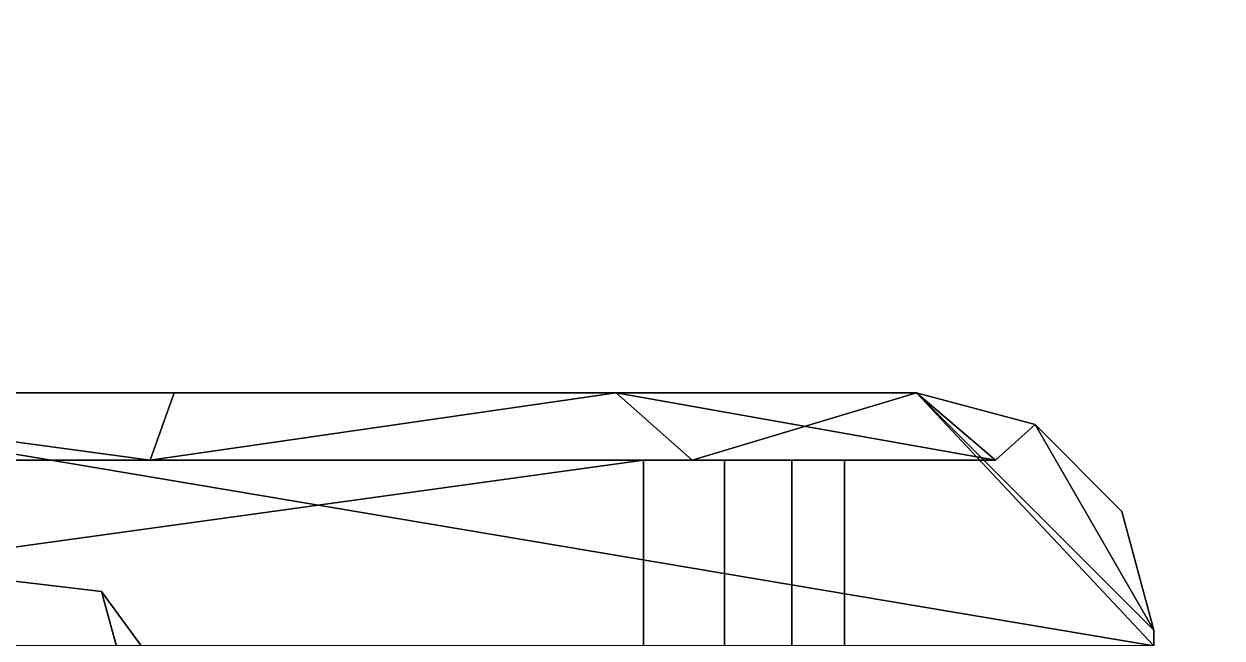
# Model space of a CAD drawing. Extents: x -1998 to 40, y -600 to 0.
# Drawn here: x -963.16 to -948.02, y -429.1 to -421.34 of the extents above; entities that cross this region are included whole.
import ezdxf

# ---------------------------------------------------------------- set-up
doc = ezdxf.new("R2010")
doc.units = 0

# ---------------------------------------------------------------- blocks, each defined once
blk = doc.blocks.new('rack tv terrero.bajo.Suelo1', base_point=(20, 20))
at = {"layer": 'e-cerezo locarno H1632', "color": 0}
for points in [[(20, 20), (20, 432), (1500, 432), (1500, 20)], [(20, 20, 18), (20, 432, 18), (1500, 432, 18), (1500, 20, 18)]]:
    blk.add_3dface(points, dxfattribs=at)
blk = doc.blocks.new('rack tv terrero.bajo.Suelo')
at = {"layer": 'e-cerezo locarno H1632'}
blk.add_blockref('rack tv terrero.bajo.Suelo1', (20, 20), dxfattribs=at)
blk = doc.blocks.new('rack tv terrero.bajo.Techo1', base_point=(1500, 0, 600))
at = {"layer": 'e-cerezo locarno H1632', "color": 0}
for points in [[(1500, 0, 600), (1500, 432, 600), (0, 432, 600), (0, 0, 600)], [(1500, 0, 582), (1500, 432, 582), (0, 432, 582), (0, 0, 582)]]:
    blk.add_3dface(points, dxfattribs=at)
blk = doc.blocks.new('rack tv terrero.bajo.Techo')
at = {"layer": 'e-cerezo locarno H1632'}
blk.add_blockref('rack tv terrero.bajo.Techo1', (1500, 0, 600), dxfattribs=at)
blk = doc.blocks.new('rack tv terrero.bajo.Est  F [1]1', base_point=(38, 20, 404))
at = {"layer": 'e-cerezo locarno H1632', "color": 0}
for points in [[(38, 20, 404), (1482, 20, 404), (1482, 432, 404), (38, 432, 404)], [(38, 20, 422), (1482, 20, 422), (1482, 432, 422), (38, 432, 422)]]:
    blk.add_3dface(points, dxfattribs=at)
blk = doc.blocks.new('rack tv terrero.bajo.Est  F [1]')
at = {"layer": 'e-cerezo locarno H1632'}
blk.add_blockref('rack tv terrero.bajo.Est  F [1]1', (38, 20, 404), dxfattribs=at)
blk = doc.blocks.new('rack tv terrero.bajo.puerta (unica) [3]2', base_point=(1049.117, 20.8, 273.5))
at = {"layer": 'ACCESSORY', "color": 0, "invisible_edges": 8}
for points in [[(1049.117, 20.8, 330.5), (1027.117, 20.8, 330.5), (1030.117, 24, 330.5), (1049.117, 20.8, 330.5)], [(1049.117, 20.8, 330.5), (1027.117, 20.8, 330.5), (1030.117, 24, 330.5), (1049.117, 20.8, 330.5)], [(1027.117, 20.8, 273.5), (1049.117, 20.8, 273.5), (1030.117, 24, 273.5), (1027.117, 20.8, 273.5)], [(1027.117, 20.8, 273.5), (1049.117, 20.8, 273.5), (1030.117, 24, 273.5), (1027.117, 20.8, 273.5)], [(1028.024, 23.15, 320.468), (1036.433, 23.15, 318.992), (1030.117, 24, 320.473), (1028.024, 23.15, 320.468)], [(1028.024, 23.15, 320.468), (1036.433, 23.15, 318.992), (1030.117, 24, 320.473), (1028.024, 23.15, 320.468)], [(1036.433, 23.15, 285.008), (1028.024, 23.15, 283.532), (1030.117, 24, 283.527), (1036.433, 23.15, 285.008)], [(1036.433, 23.15, 285.008), (1028.024, 23.15, 283.532), (1030.117, 24, 283.527), (1036.433, 23.15, 285.008)], [(1046.117, 24, 330.5), (1049.117, 20.8, 330.5), (1030.117, 24, 330.5), (1046.117, 24, 330.5)], [(1046.117, 24, 330.5), (1049.117, 20.8, 330.5), (1030.117, 24, 330.5), (1046.117, 24, 330.5)], [(1046.117, 24, 273.5), (1030.117, 24, 273.5), (1049.117, 20.8, 273.5), (1046.117, 24, 273.5)], [(1046.117, 24, 273.5), (1030.117, 24, 273.5), (1049.117, 20.8, 273.5), (1046.117, 24, 273.5)], [(1030.117, 24, 330.5), (1036.736, 24, 318.858), (1046.117, 24, 330.5), (1030.117, 24, 330.5)], [(1030.117, 24, 330.5), (1036.736, 24, 318.858), (1046.117, 24, 330.5), (1030.117, 24, 330.5)], [(1030.117, 24, 273.5), (1046.117, 24, 273.5), (1036.736, 24, 285.142), (1030.117, 24, 273.5)], [(1030.117, 24, 273.5), (1046.117, 24, 273.5), (1036.736, 24, 285.142), (1030.117, 24, 273.5)], [(1030.117, 24, 320.473), (1036.736, 24, 318.858), (1030.117, 24, 330.5), (1030.117, 24, 320.473)], [(1030.117, 24, 320.473), (1036.736, 24, 318.858), (1030.117, 24, 330.5), (1030.117, 24, 320.473)], [(1036.736, 24, 318.858), (1030.117, 24, 320.473), (1036.433, 23.15, 318.992), (1036.736, 24, 318.858)], [(1036.736, 24, 318.858), (1030.117, 24, 320.473), (1036.433, 23.15, 318.992), (1036.736, 24, 318.858)], [(1036.736, 24, 285.142), (1036.433, 23.15, 285.008), (1030.117, 24, 283.527), (1036.736, 24, 285.142)], [(1036.736, 24, 285.142), (1036.433, 23.15, 285.008), (1030.117, 24, 283.527), (1036.736, 24, 285.142)], [(1030.117, 24, 283.527), (1030.117, 24, 273.5), (1036.736, 24, 285.142), (1030.117, 24, 283.527)], [(1030.117, 24, 283.527), (1030.117, 24, 273.5), (1036.736, 24, 285.142), (1030.117, 24, 283.527)], [(1036.433, 23.15, 318.992), (1043.284, 23.15, 313.897), (1042.322, 24, 314.956), (1036.433, 23.15, 318.992)], [(1036.433, 23.15, 318.992), (1043.284, 23.15, 313.897), (1042.322, 24, 314.956), (1036.433, 23.15, 318.992)], [(1036.433, 23.15, 285.008), (1042.322, 24, 289.044), (1043.284, 23.15, 290.103), (1036.433, 23.15, 285.008)], [(1036.433, 23.15, 285.008), (1042.322, 24, 289.044), (1043.284, 23.15, 290.103), (1036.433, 23.15, 285.008)], [(1036.736, 24, 318.858), (1036.433, 23.15, 318.992), (1042.322, 24, 314.956), (1036.736, 24, 318.858)], [(1036.736, 24, 318.858), (1036.433, 23.15, 318.992), (1042.322, 24, 314.956), (1036.736, 24, 318.858)], [(1036.736, 24, 285.142), (1042.322, 24, 289.044), (1036.433, 23.15, 285.008), (1036.736, 24, 285.142)], [(1036.736, 24, 285.142), (1042.322, 24, 289.044), (1036.433, 23.15, 285.008), (1036.736, 24, 285.142)], [(1042.322, 24, 314.956), (1046.117, 24, 330.5), (1036.736, 24, 318.858), (1042.322, 24, 314.956)], [(1042.322, 24, 314.956), (1046.117, 24, 330.5), (1036.736, 24, 318.858), (1042.322, 24, 314.956)], [(1042.322, 24, 289.044), (1036.736, 24, 285.142), (1046.117, 24, 273.5), (1042.322, 24, 289.044)], [(1042.322, 24, 289.044), (1036.736, 24, 285.142), (1046.117, 24, 273.5), (1042.322, 24, 289.044)], [(1042.322, 24, 314.956), (1047.117, 23.15, 306.269), (1046.117, 24, 309.297), (1042.322, 24, 314.956)], [(1042.322, 24, 314.956), (1047.117, 23.15, 306.269), (1046.117, 24, 309.297), (1042.322, 24, 314.956)], [(1043.284, 23.15, 313.897), (1047.117, 23.15, 306.269), (1042.322, 24, 314.956), (1043.284, 23.15, 313.897)], [(1043.284, 23.15, 313.897), (1047.117, 23.15, 306.269), (1042.322, 24, 314.956), (1043.284, 23.15, 313.897)], [(1046.117, 24, 309.297), (1046.117, 24, 330.5), (1042.322, 24, 314.956), (1046.117, 24, 309.297)], [(1046.117, 24, 309.297), (1046.117, 24, 330.5), (1042.322, 24, 314.956), (1046.117, 24, 309.297)], [(1046.117, 24, 294.703), (1043.284, 23.15, 290.103), (1042.322, 24, 289.044), (1046.117, 24, 294.703)], [(1046.117, 24, 294.703), (1043.284, 23.15, 290.103), (1042.322, 24, 289.044), (1046.117, 24, 294.703)], [(1046.117, 24, 294.703), (1042.322, 24, 289.044), (1046.117, 24, 273.5), (1046.117, 24, 294.703)], [(1046.117, 24, 294.703), (1042.322, 24, 289.044), (1046.117, 24, 273.5), (1046.117, 24, 294.703)], [(1047.117, 23.15, 297.731), (1043.284, 23.15, 290.103), (1046.117, 24, 294.703), (1047.117, 23.15, 297.731)], [(1047.117, 23.15, 297.731), (1043.284, 23.15, 290.103), (1046.117, 24, 294.703), (1047.117, 23.15, 297.731)], [(1049.117, 21, 330.5), (1049.117, 20.8, 330.5), (1046.117, 24, 330.5), (1049.117, 21, 330.5)], [(1049.117, 21, 330.5), (1049.117, 20.8, 330.5), (1046.117, 24, 330.5), (1049.117, 21, 330.5)], [(1047.617, 23.598, 330.5), (1049.117, 21, 330.5), (1046.117, 24, 330.5), (1047.617, 23.598, 330.5)], [(1047.617, 23.598, 330.5), (1049.117, 21, 330.5), (1046.117, 24, 330.5), (1047.617, 23.598, 330.5)], [(1049.117, 21, 273.5), (1046.117, 24, 273.5), (1049.117, 20.8, 273.5), (1049.117, 21, 273.5)], [(1049.117, 21, 273.5), (1046.117, 24, 273.5), (1049.117, 20.8, 273.5), (1049.117, 21, 273.5)], [(1047.617, 23.598, 273.5), (1046.117, 24, 273.5), (1049.117, 21, 273.5), (1047.617, 23.598, 273.5)], [(1047.617, 23.598, 273.5), (1046.117, 24, 273.5), (1049.117, 21, 273.5), (1047.617, 23.598, 273.5)], [(1046.117, 24, 309.297), (1047.617, 23.598, 301.999), (1047.617, 23.598, 330.5), (1046.117, 24, 309.297)], [(1046.117, 24, 309.297), (1047.617, 23.598, 301.999), (1047.617, 23.598, 330.5), (1046.117, 24, 309.297)], [(1046.117, 24, 330.5), (1046.117, 24, 309.297), (1047.617, 23.598, 330.5), (1046.117, 24, 330.5)], [(1046.117, 24, 330.5), (1046.117, 24, 309.297), (1047.617, 23.598, 330.5), (1046.117, 24, 330.5)], [(1047.617, 23.598, 301.999), (1046.117, 24, 309.297), (1047.117, 23.15, 297.731), (1047.617, 23.598, 301.999)], [(1047.617, 23.598, 301.999), (1046.117, 24, 309.297), (1047.117, 23.15, 297.731), (1047.617, 23.598, 301.999)], [(1047.617, 23.598, 301.999), (1047.117, 23.15, 297.731), (1046.117, 24, 294.703), (1047.617, 23.598, 301.999)], [(1047.617, 23.598, 301.999), (1047.117, 23.15, 297.731), (1046.117, 24, 294.703), (1047.617, 23.598, 301.999)], [(1047.117, 23.15, 297.731), (1046.117, 24, 309.297), (1047.117, 23.15, 306.269), (1047.117, 23.15, 297.731)], [(1047.117, 23.15, 297.731), (1046.117, 24, 309.297), (1047.117, 23.15, 306.269), (1047.117, 23.15, 297.731)], [(1047.617, 23.598, 330.5), (1048.715, 22.5, 330.5), (1049.117, 21, 330.5), (1047.617, 23.598, 330.5)], [(1047.617, 23.598, 330.5), (1048.715, 22.5, 330.5), (1049.117, 21, 330.5), (1047.617, 23.598, 330.5)], [(1048.715, 22.5, 273.5), (1047.617, 23.598, 273.5), (1049.117, 21, 273.5), (1048.715, 22.5, 273.5)], [(1048.715, 22.5, 273.5), (1047.617, 23.598, 273.5), (1049.117, 21, 273.5), (1048.715, 22.5, 273.5)], [(1048.715, 22.5, 273.5), (1048.715, 22.5, 330.5), (1047.617, 23.598, 301.999), (1048.715, 22.5, 273.5)], [(1048.715, 22.5, 273.5), (1048.715, 22.5, 330.5), (1047.617, 23.598, 301.999), (1048.715, 22.5, 273.5)], [(1047.617, 23.598, 330.5), (1047.617, 23.598, 301.999), (1048.715, 22.5, 330.5), (1047.617, 23.598, 330.5)], [(1047.617, 23.598, 330.5), (1047.617, 23.598, 301.999), (1048.715, 22.5, 330.5), (1047.617, 23.598, 330.5)], [(1047.617, 23.598, 273.5), (1048.715, 22.5, 273.5), (1047.617, 23.598, 301.999), (1047.617, 23.598, 273.5)], [(1047.617, 23.598, 273.5), (1048.715, 22.5, 273.5), (1047.617, 23.598, 301.999), (1047.617, 23.598, 273.5)], [(1042.667, 23.15, 312.1), (1027.117, 21, 312.1), (1042.667, 9.6, 312.1), (1042.667, 23.15, 312.1)], [(1042.667, 23.15, 312.1), (1027.117, 21, 312.1), (1042.667, 9.6, 312.1), (1042.667, 23.15, 312.1)], [(1042.667, 23.15, 312.1), (1028.024, 23.15, 312.1), (1027.117, 21, 312.1), (1042.667, 23.15, 312.1)], [(1042.667, 23.15, 312.1), (1028.024, 23.15, 312.1), (1027.117, 21, 312.1), (1042.667, 23.15, 312.1)], [(1042.667, 23.15, 291.9), (1042.667, 9.6, 291.9), (1027.117, 21, 291.9), (1042.667, 23.15, 291.9)], [(1042.667, 23.15, 291.9), (1042.667, 9.6, 291.9), (1027.117, 21, 291.9), (1042.667, 23.15, 291.9)], [(1028.024, 23.15, 291.9), (1042.667, 23.15, 291.9), (1027.117, 21, 291.9), (1028.024, 23.15, 291.9)], [(1028.024, 23.15, 291.9), (1042.667, 23.15, 291.9), (1027.117, 21, 291.9), (1028.024, 23.15, 291.9)], [(1028.024, 23.15, 312.1), (1042.667, 23.15, 312.1), (1036.433, 23.15, 318.992), (1028.024, 23.15, 312.1)], [(1028.024, 23.15, 312.1), (1042.667, 23.15, 312.1), (1036.433, 23.15, 318.992), (1028.024, 23.15, 312.1)], [(1028.024, 23.15, 291.9), (1036.433, 23.15, 285.008), (1042.667, 23.15, 291.9), (1028.024, 23.15, 291.9)], [(1028.024, 23.15, 291.9), (1036.433, 23.15, 285.008), (1042.667, 23.15, 291.9), (1028.024, 23.15, 291.9)], [(1028.024, 23.15, 320.468), (1028.024, 23.15, 312.1), (1036.433, 23.15, 318.992), (1028.024, 23.15, 320.468)], [(1028.024, 23.15, 320.468), (1028.024, 23.15, 312.1), (1036.433, 23.15, 318.992), (1028.024, 23.15, 320.468)], [(1028.024, 23.15, 283.532), (1036.433, 23.15, 285.008), (1028.024, 23.15, 291.9), (1028.024, 23.15, 283.532)], [(1028.024, 23.15, 283.532), (1036.433, 23.15, 285.008), (1028.024, 23.15, 291.9), (1028.024, 23.15, 283.532)], [(1036.433, 23.15, 318.992), (1042.667, 23.15, 312.1), (1043.284, 23.15, 313.897), (1036.433, 23.15, 318.992)], [(1036.433, 23.15, 318.992), (1042.667, 23.15, 312.1), (1043.284, 23.15, 313.897), (1036.433, 23.15, 318.992)], [(1043.284, 23.15, 290.103), (1042.667, 23.15, 291.9), (1036.433, 23.15, 285.008), (1043.284, 23.15, 290.103)], [(1043.284, 23.15, 290.103), (1042.667, 23.15, 291.9), (1036.433, 23.15, 285.008), (1043.284, 23.15, 290.103)], [(1042.667, 23.15, 312.1), (1043.693, 23.15, 310.553), (1043.284, 23.15, 313.897), (1042.667, 23.15, 312.1)], [(1042.667, 23.15, 312.1), (1043.693, 23.15, 310.553), (1043.284, 23.15, 313.897), (1042.667, 23.15, 312.1)], [(1043.284, 23.15, 313.897), (1044.543, 23.15, 308.903), (1047.117, 23.15, 306.269), (1043.284, 23.15, 313.897)], [(1043.284, 23.15, 313.897), (1044.543, 23.15, 308.903), (1047.117, 23.15, 306.269), (1043.284, 23.15, 313.897)], [(1047.117, 23.15, 297.731), (1044.543, 23.15, 295.097), (1043.284, 23.15, 290.103), (1047.117, 23.15, 297.731)], [(1047.117, 23.15, 297.731), (1044.543, 23.15, 295.097), (1043.284, 23.15, 290.103), (1047.117, 23.15, 297.731)], [(1043.693, 23.15, 310.553), (1044.543, 23.15, 308.903), (1043.284, 23.15, 313.897), (1043.693, 23.15, 310.553)], [(1043.693, 23.15, 310.553), (1044.543, 23.15, 308.903), (1043.284, 23.15, 313.897), (1043.693, 23.15, 310.553)], [(1044.543, 23.15, 308.903), (1045.207, 23.15, 307.169), (1047.117, 23.15, 306.269), (1044.543, 23.15, 308.903)], [(1044.543, 23.15, 308.903), (1045.207, 23.15, 307.169), (1047.117, 23.15, 306.269), (1044.543, 23.15, 308.903)], [(1045.207, 23.15, 307.169), (1045.207, 23.15, 296.831), (1047.117, 23.15, 306.269), (1045.207, 23.15, 307.169)], [(1045.207, 23.15, 307.169), (1045.207, 23.15, 296.831), (1047.117, 23.15, 306.269), (1045.207, 23.15, 307.169)], [(1037.469, 15.468, 310.375), (1041.806, 13.304, 310.375), (1035.817, 21.49, 310.375), (1037.469, 15.468, 310.375)], [(1037.469, 15.468, 310.375), (1041.806, 13.304, 310.375), (1035.817, 21.49, 310.375), (1037.469, 15.468, 310.375)], [(1037.469, 15.468, 293.625), (1035.817, 21.49, 293.625), (1041.806, 13.304, 293.625), (1037.469, 15.468, 293.625)], [(1037.469, 15.468, 293.625), (1035.817, 21.49, 293.625), (1041.806, 13.304, 293.625), (1037.469, 15.468, 293.625)], [(1025.664, 9.6, 312.1), (1042.667, 9.6, 312.1), (1027.117, 21, 312.1), (1025.664, 9.6, 312.1)], [(1025.664, 9.6, 312.1), (1042.667, 9.6, 312.1), (1027.117, 21, 312.1), (1025.664, 9.6, 312.1)], [(1042.667, 9.6, 291.9), (1025.664, 9.6, 291.9), (1027.117, 21, 291.9), (1042.667, 9.6, 291.9)], [(1042.667, 9.6, 291.9), (1025.664, 9.6, 291.9), (1027.117, 21, 291.9), (1042.667, 9.6, 291.9)]]:
    blk.add_3dface(points, dxfattribs=at)
at = {"layer": 'ACCESSORY', "color": 0}
for points in [[(1047.617, 23.598, 273.5), (1047.617, 23.598, 301.999), (1046.117, 24, 294.703), (1046.117, 24, 273.5)], [(1047.617, 23.598, 273.5), (1047.617, 23.598, 301.999), (1046.117, 24, 294.703), (1046.117, 24, 273.5)], [(1043.693, 23.15, 293.447), (1042.667, 23.15, 291.9), (1043.284, 23.15, 290.103), (1044.543, 23.15, 295.097)], [(1043.693, 23.15, 293.447), (1042.667, 23.15, 291.9), (1043.284, 23.15, 290.103), (1044.543, 23.15, 295.097)], [(1043.693, 23.15, 310.553), (1042.667, 23.15, 312.1), (1042.667, 9.6, 312.1), (1043.693, 9.6, 310.553)], [(1043.693, 23.15, 310.553), (1042.667, 23.15, 312.1), (1042.667, 9.6, 312.1), (1043.693, 9.6, 310.553)], [(1043.693, 9.6, 293.447), (1042.667, 9.6, 291.9), (1042.667, 23.15, 291.9), (1043.693, 23.15, 293.447)], [(1043.693, 9.6, 293.447), (1042.667, 9.6, 291.9), (1042.667, 23.15, 291.9), (1043.693, 23.15, 293.447)], [(1043.693, 23.15, 310.553), (1043.693, 9.6, 310.553), (1044.543, 9.6, 308.903), (1044.543, 23.15, 308.903)], [(1043.693, 23.15, 310.553), (1043.693, 9.6, 310.553), (1044.543, 9.6, 308.903), (1044.543, 23.15, 308.903)], [(1044.543, 23.15, 295.097), (1044.543, 9.6, 295.097), (1043.693, 9.6, 293.447), (1043.693, 23.15, 293.447)], [(1044.543, 23.15, 295.097), (1044.543, 9.6, 295.097), (1043.693, 9.6, 293.447), (1043.693, 23.15, 293.447)], [(1047.117, 23.15, 297.731), (1047.117, 23.15, 306.269), (1045.207, 23.15, 296.831), (1044.543, 23.15, 295.097)], [(1047.117, 23.15, 297.731), (1047.117, 23.15, 306.269), (1045.207, 23.15, 296.831), (1044.543, 23.15, 295.097)], [(1045.207, 23.15, 307.169), (1044.543, 23.15, 308.903), (1044.543, 9.6, 308.903), (1045.207, 9.6, 307.169)], [(1045.207, 23.15, 307.169), (1044.543, 23.15, 308.903), (1044.543, 9.6, 308.903), (1045.207, 9.6, 307.169)], [(1045.207, 9.6, 296.831), (1044.543, 9.6, 295.097), (1044.543, 23.15, 295.097), (1045.207, 23.15, 296.831)], [(1045.207, 9.6, 296.831), (1044.543, 9.6, 295.097), (1044.543, 23.15, 295.097), (1045.207, 23.15, 296.831)], [(1045.207, 23.15, 296.831), (1045.207, 23.15, 307.169), (1045.207, 9.6, 307.169), (1045.207, 9.6, 296.831)], [(1045.207, 23.15, 296.831), (1045.207, 23.15, 307.169), (1045.207, 9.6, 307.169), (1045.207, 9.6, 296.831)], [(1027.901, 22.43, 293.625), (1035.817, 21.49, 293.625), (1035.817, 21.49, 310.375), (1027.901, 22.43, 310.375)], [(1027.901, 22.43, 293.625), (1035.817, 21.49, 293.625), (1035.817, 21.49, 310.375), (1027.901, 22.43, 310.375)], [(1049.117, 21, 330.5), (1048.715, 22.5, 330.5), (1048.715, 22.5, 273.5), (1049.117, 21, 273.5)], [(1049.117, 21, 330.5), (1048.715, 22.5, 330.5), (1048.715, 22.5, 273.5), (1049.117, 21, 273.5)], [(1035.817, 21.49, 293.625), (1037.469, 15.468, 293.625), (1037.469, 15.468, 310.375), (1035.817, 21.49, 310.375)], [(1035.817, 21.49, 293.625), (1037.469, 15.468, 293.625), (1037.469, 15.468, 310.375), (1035.817, 21.49, 310.375)], [(1049.117, 20.8, 330.5), (1049.117, 21, 330.5), (1049.117, 21, 273.5), (1049.117, 20.8, 273.5)], [(1049.117, 20.8, 330.5), (1049.117, 21, 330.5), (1049.117, 21, 273.5), (1049.117, 20.8, 273.5)]]:
    blk.add_3dface(points, dxfattribs=at)
blk = doc.blocks.new('rack tv terrero.bajo.puerta (unica) [3]3', base_point=(1049.117, 20.8, 91.5))
at = {"layer": 'ACCESSORY', "color": 0, "invisible_edges": 8}
for points in [[(1049.117, 20.8, 148.5), (1027.117, 20.8, 148.5), (1030.117, 24, 148.5), (1049.117, 20.8, 148.5)], [(1049.117, 20.8, 148.5), (1027.117, 20.8, 148.5), (1030.117, 24, 148.5), (1049.117, 20.8, 148.5)], [(1027.117, 20.8, 91.5), (1049.117, 20.8, 91.5), (1030.117, 24, 91.5), (1027.117, 20.8, 91.5)], [(1027.117, 20.8, 91.5), (1049.117, 20.8, 91.5), (1030.117, 24, 91.5), (1027.117, 20.8, 91.5)], [(1028.024, 23.15, 138.468), (1036.433, 23.15, 136.992), (1030.117, 24, 138.473), (1028.024, 23.15, 138.468)], [(1028.024, 23.15, 138.468), (1036.433, 23.15, 136.992), (1030.117, 24, 138.473), (1028.024, 23.15, 138.468)], [(1036.433, 23.15, 103.008), (1028.024, 23.15, 101.532), (1030.117, 24, 101.527), (1036.433, 23.15, 103.008)], [(1036.433, 23.15, 103.008), (1028.024, 23.15, 101.532), (1030.117, 24, 101.527), (1036.433, 23.15, 103.008)], [(1046.117, 24, 148.5), (1049.117, 20.8, 148.5), (1030.117, 24, 148.5), (1046.117, 24, 148.5)], [(1046.117, 24, 148.5), (1049.117, 20.8, 148.5), (1030.117, 24, 148.5), (1046.117, 24, 148.5)], [(1046.117, 24, 91.5), (1030.117, 24, 91.5), (1049.117, 20.8, 91.5), (1046.117, 24, 91.5)], [(1046.117, 24, 91.5), (1030.117, 24, 91.5), (1049.117, 20.8, 91.5), (1046.117, 24, 91.5)], [(1030.117, 24, 148.5), (1036.736, 24, 136.858), (1046.117, 24, 148.5), (1030.117, 24, 148.5)], [(1030.117, 24, 148.5), (1036.736, 24, 136.858), (1046.117, 24, 148.5), (1030.117, 24, 148.5)], [(1030.117, 24, 91.5), (1046.117, 24, 91.5), (1036.736, 24, 103.142), (1030.117, 24, 91.5)], [(1030.117, 24, 91.5), (1046.117, 24, 91.5), (1036.736, 24, 103.142), (1030.117, 24, 91.5)], [(1030.117, 24, 138.473), (1036.736, 24, 136.858), (1030.117, 24, 148.5), (1030.117, 24, 138.473)], [(1030.117, 24, 138.473), (1036.736, 24, 136.858), (1030.117, 24, 148.5), (1030.117, 24, 138.473)], [(1036.736, 24, 136.858), (1030.117, 24, 138.473), (1036.433, 23.15, 136.992), (1036.736, 24, 136.858)], [(1036.736, 24, 136.858), (1030.117, 24, 138.473), (1036.433, 23.15, 136.992), (1036.736, 24, 136.858)], [(1036.736, 24, 103.142), (1036.433, 23.15, 103.008), (1030.117, 24, 101.527), (1036.736, 24, 103.142)], [(1036.736, 24, 103.142), (1036.433, 23.15, 103.008), (1030.117, 24, 101.527), (1036.736, 24, 103.142)], [(1030.117, 24, 101.527), (1030.117, 24, 91.5), (1036.736, 24, 103.142), (1030.117, 24, 101.527)], [(1030.117, 24, 101.527), (1030.117, 24, 91.5), (1036.736, 24, 103.142), (1030.117, 24, 101.527)], [(1036.433, 23.15, 136.992), (1043.284, 23.15, 131.897), (1042.322, 24, 132.956), (1036.433, 23.15, 136.992)], [(1036.433, 23.15, 136.992), (1043.284, 23.15, 131.897), (1042.322, 24, 132.956), (1036.433, 23.15, 136.992)], [(1036.433, 23.15, 103.008), (1042.322, 24, 107.044), (1043.284, 23.15, 108.103), (1036.433, 23.15, 103.008)], [(1036.433, 23.15, 103.008), (1042.322, 24, 107.044), (1043.284, 23.15, 108.103), (1036.433, 23.15, 103.008)], [(1036.736, 24, 136.858), (1036.433, 23.15, 136.992), (1042.322, 24, 132.956), (1036.736, 24, 136.858)], [(1036.736, 24, 136.858), (1036.433, 23.15, 136.992), (1042.322, 24, 132.956), (1036.736, 24, 136.858)], [(1036.736, 24, 103.142), (1042.322, 24, 107.044), (1036.433, 23.15, 103.008), (1036.736, 24, 103.142)], [(1036.736, 24, 103.142), (1042.322, 24, 107.044), (1036.433, 23.15, 103.008), (1036.736, 24, 103.142)], [(1042.322, 24, 132.956), (1046.117, 24, 148.5), (1036.736, 24, 136.858), (1042.322, 24, 132.956)], [(1042.322, 24, 132.956), (1046.117, 24, 148.5), (1036.736, 24, 136.858), (1042.322, 24, 132.956)], [(1042.322, 24, 107.044), (1036.736, 24, 103.142), (1046.117, 24, 91.5), (1042.322, 24, 107.044)], [(1042.322, 24, 107.044), (1036.736, 24, 103.142), (1046.117, 24, 91.5), (1042.322, 24, 107.044)], [(1042.322, 24, 132.956), (1047.117, 23.15, 124.269), (1046.117, 24, 127.297), (1042.322, 24, 132.956)], [(1042.322, 24, 132.956), (1047.117, 23.15, 124.269), (1046.117, 24, 127.297), (1042.322, 24, 132.956)], [(1043.284, 23.15, 131.897), (1047.117, 23.15, 124.269), (1042.322, 24, 132.956), (1043.284, 23.15, 131.897)], [(1043.284, 23.15, 131.897), (1047.117, 23.15, 124.269), (1042.322, 24, 132.956), (1043.284, 23.15, 131.897)], [(1046.117, 24, 127.297), (1046.117, 24, 148.5), (1042.322, 24, 132.956), (1046.117, 24, 127.297)], [(1046.117, 24, 127.297), (1046.117, 24, 148.5), (1042.322, 24, 132.956), (1046.117, 24, 127.297)], [(1046.117, 24, 112.703), (1043.284, 23.15, 108.103), (1042.322, 24, 107.044), (1046.117, 24, 112.703)], [(1046.117, 24, 112.703), (1043.284, 23.15, 108.103), (1042.322, 24, 107.044), (1046.117, 24, 112.703)], [(1046.117, 24, 112.703), (1042.322, 24, 107.044), (1046.117, 24, 91.5), (1046.117, 24, 112.703)], [(1046.117, 24, 112.703), (1042.322, 24, 107.044), (1046.117, 24, 91.5), (1046.117, 24, 112.703)], [(1047.117, 23.15, 115.731), (1043.284, 23.15, 108.103), (1046.117, 24, 112.703), (1047.117, 23.15, 115.731)], [(1047.117, 23.15, 115.731), (1043.284, 23.15, 108.103), (1046.117, 24, 112.703), (1047.117, 23.15, 115.731)], [(1049.117, 21, 148.5), (1049.117, 20.8, 148.5), (1046.117, 24, 148.5), (1049.117, 21, 148.5)], [(1049.117, 21, 148.5), (1049.117, 20.8, 148.5), (1046.117, 24, 148.5), (1049.117, 21, 148.5)], [(1047.617, 23.598, 148.5), (1049.117, 21, 148.5), (1046.117, 24, 148.5), (1047.617, 23.598, 148.5)], [(1047.617, 23.598, 148.5), (1049.117, 21, 148.5), (1046.117, 24, 148.5), (1047.617, 23.598, 148.5)], [(1049.117, 21, 91.5), (1046.117, 24, 91.5), (1049.117, 20.8, 91.5), (1049.117, 21, 91.5)], [(1049.117, 21, 91.5), (1046.117, 24, 91.5), (1049.117, 20.8, 91.5), (1049.117, 21, 91.5)], [(1047.617, 23.598, 91.5), (1046.117, 24, 91.5), (1049.117, 21, 91.5), (1047.617, 23.598, 91.5)], [(1047.617, 23.598, 91.5), (1046.117, 24, 91.5), (1049.117, 21, 91.5), (1047.617, 23.598, 91.5)], [(1046.117, 24, 127.297), (1047.617, 23.598, 119.999), (1047.617, 23.598, 148.5), (1046.117, 24, 127.297)], [(1046.117, 24, 127.297), (1047.617, 23.598, 119.999), (1047.617, 23.598, 148.5), (1046.117, 24, 127.297)], [(1046.117, 24, 148.5), (1046.117, 24, 127.297), (1047.617, 23.598, 148.5), (1046.117, 24, 148.5)], [(1046.117, 24, 148.5), (1046.117, 24, 127.297), (1047.617, 23.598, 148.5), (1046.117, 24, 148.5)], [(1047.617, 23.598, 119.999), (1046.117, 24, 127.297), (1047.117, 23.15, 115.731), (1047.617, 23.598, 119.999)], [(1047.617, 23.598, 119.999), (1046.117, 24, 127.297), (1047.117, 23.15, 115.731), (1047.617, 23.598, 119.999)], [(1047.617, 23.598, 119.999), (1047.117, 23.15, 115.731), (1046.117, 24, 112.703), (1047.617, 23.598, 119.999)], [(1047.617, 23.598, 119.999), (1047.117, 23.15, 115.731), (1046.117, 24, 112.703), (1047.617, 23.598, 119.999)], [(1047.117, 23.15, 115.731), (1046.117, 24, 127.297), (1047.117, 23.15, 124.269), (1047.117, 23.15, 115.731)], [(1047.117, 23.15, 115.731), (1046.117, 24, 127.297), (1047.117, 23.15, 124.269), (1047.117, 23.15, 115.731)], [(1047.617, 23.598, 148.5), (1048.715, 22.5, 148.5), (1049.117, 21, 148.5), (1047.617, 23.598, 148.5)], [(1047.617, 23.598, 148.5), (1048.715, 22.5, 148.5), (1049.117, 21, 148.5), (1047.617, 23.598, 148.5)], [(1048.715, 22.5, 91.5), (1047.617, 23.598, 91.5), (1049.117, 21, 91.5), (1048.715, 22.5, 91.5)], [(1048.715, 22.5, 91.5), (1047.617, 23.598, 91.5), (1049.117, 21, 91.5), (1048.715, 22.5, 91.5)], [(1048.715, 22.5, 91.5), (1048.715, 22.5, 148.5), (1047.617, 23.598, 119.999), (1048.715, 22.5, 91.5)], [(1048.715, 22.5, 91.5), (1048.715, 22.5, 148.5), (1047.617, 23.598, 119.999), (1048.715, 22.5, 91.5)], [(1047.617, 23.598, 148.5), (1047.617, 23.598, 119.999), (1048.715, 22.5, 148.5), (1047.617, 23.598, 148.5)], [(1047.617, 23.598, 148.5), (1047.617, 23.598, 119.999), (1048.715, 22.5, 148.5), (1047.617, 23.598, 148.5)], [(1047.617, 23.598, 91.5), (1048.715, 22.5, 91.5), (1047.617, 23.598, 119.999), (1047.617, 23.598, 91.5)], [(1047.617, 23.598, 91.5), (1048.715, 22.5, 91.5), (1047.617, 23.598, 119.999), (1047.617, 23.598, 91.5)], [(1042.667, 23.15, 130.1), (1027.117, 21, 130.1), (1042.667, 9.6, 130.1), (1042.667, 23.15, 130.1)], [(1042.667, 23.15, 130.1), (1027.117, 21, 130.1), (1042.667, 9.6, 130.1), (1042.667, 23.15, 130.1)], [(1042.667, 23.15, 130.1), (1028.024, 23.15, 130.1), (1027.117, 21, 130.1), (1042.667, 23.15, 130.1)], [(1042.667, 23.15, 130.1), (1028.024, 23.15, 130.1), (1027.117, 21, 130.1), (1042.667, 23.15, 130.1)], [(1042.667, 23.15, 109.9), (1042.667, 9.6, 109.9), (1027.117, 21, 109.9), (1042.667, 23.15, 109.9)], [(1042.667, 23.15, 109.9), (1042.667, 9.6, 109.9), (1027.117, 21, 109.9), (1042.667, 23.15, 109.9)], [(1028.024, 23.15, 109.9), (1042.667, 23.15, 109.9), (1027.117, 21, 109.9), (1028.024, 23.15, 109.9)], [(1028.024, 23.15, 109.9), (1042.667, 23.15, 109.9), (1027.117, 21, 109.9), (1028.024, 23.15, 109.9)], [(1028.024, 23.15, 130.1), (1042.667, 23.15, 130.1), (1036.433, 23.15, 136.992), (1028.024, 23.15, 130.1)], [(1028.024, 23.15, 130.1), (1042.667, 23.15, 130.1), (1036.433, 23.15, 136.992), (1028.024, 23.15, 130.1)], [(1028.024, 23.15, 109.9), (1036.433, 23.15, 103.008), (1042.667, 23.15, 109.9), (1028.024, 23.15, 109.9)], [(1028.024, 23.15, 109.9), (1036.433, 23.15, 103.008), (1042.667, 23.15, 109.9), (1028.024, 23.15, 109.9)], [(1028.024, 23.15, 138.468), (1028.024, 23.15, 130.1), (1036.433, 23.15, 136.992), (1028.024, 23.15, 138.468)], [(1028.024, 23.15, 138.468), (1028.024, 23.15, 130.1), (1036.433, 23.15, 136.992), (1028.024, 23.15, 138.468)], [(1028.024, 23.15, 101.532), (1036.433, 23.15, 103.008), (1028.024, 23.15, 109.9), (1028.024, 23.15, 101.532)], [(1028.024, 23.15, 101.532), (1036.433, 23.15, 103.008), (1028.024, 23.15, 109.9), (1028.024, 23.15, 101.532)], [(1036.433, 23.15, 136.992), (1042.667, 23.15, 130.1), (1043.284, 23.15, 131.897), (1036.433, 23.15, 136.992)], [(1036.433, 23.15, 136.992), (1042.667, 23.15, 130.1), (1043.284, 23.15, 131.897), (1036.433, 23.15, 136.992)], [(1043.284, 23.15, 108.103), (1042.667, 23.15, 109.9), (1036.433, 23.15, 103.008), (1043.284, 23.15, 108.103)], [(1043.284, 23.15, 108.103), (1042.667, 23.15, 109.9), (1036.433, 23.15, 103.008), (1043.284, 23.15, 108.103)], [(1042.667, 23.15, 130.1), (1043.693, 23.15, 128.553), (1043.284, 23.15, 131.897), (1042.667, 23.15, 130.1)], [(1042.667, 23.15, 130.1), (1043.693, 23.15, 128.553), (1043.284, 23.15, 131.897), (1042.667, 23.15, 130.1)], [(1043.284, 23.15, 131.897), (1044.543, 23.15, 126.903), (1047.117, 23.15, 124.269), (1043.284, 23.15, 131.897)], [(1043.284, 23.15, 131.897), (1044.543, 23.15, 126.903), (1047.117, 23.15, 124.269), (1043.284, 23.15, 131.897)], [(1047.117, 23.15, 115.731), (1044.543, 23.15, 113.097), (1043.284, 23.15, 108.103), (1047.117, 23.15, 115.731)], [(1047.117, 23.15, 115.731), (1044.543, 23.15, 113.097), (1043.284, 23.15, 108.103), (1047.117, 23.15, 115.731)], [(1043.693, 23.15, 128.553), (1044.543, 23.15, 126.903), (1043.284, 23.15, 131.897), (1043.693, 23.15, 128.553)], [(1043.693, 23.15, 128.553), (1044.543, 23.15, 126.903), (1043.284, 23.15, 131.897), (1043.693, 23.15, 128.553)], [(1044.543, 23.15, 126.903), (1045.207, 23.15, 125.169), (1047.117, 23.15, 124.269), (1044.543, 23.15, 126.903)], [(1044.543, 23.15, 126.903), (1045.207, 23.15, 125.169), (1047.117, 23.15, 124.269), (1044.543, 23.15, 126.903)], [(1045.207, 23.15, 125.169), (1045.207, 23.15, 114.831), (1047.117, 23.15, 124.269), (1045.207, 23.15, 125.169)], [(1045.207, 23.15, 125.169), (1045.207, 23.15, 114.831), (1047.117, 23.15, 124.269), (1045.207, 23.15, 125.169)], [(1037.469, 15.468, 128.375), (1041.806, 13.304, 128.375), (1035.817, 21.49, 128.375), (1037.469, 15.468, 128.375)], [(1037.469, 15.468, 128.375), (1041.806, 13.304, 128.375), (1035.817, 21.49, 128.375), (1037.469, 15.468, 128.375)], [(1037.469, 15.468, 111.625), (1035.817, 21.49, 111.625), (1041.806, 13.304, 111.625), (1037.469, 15.468, 111.625)], [(1037.469, 15.468, 111.625), (1035.817, 21.49, 111.625), (1041.806, 13.304, 111.625), (1037.469, 15.468, 111.625)], [(1025.664, 9.6, 130.1), (1042.667, 9.6, 130.1), (1027.117, 21, 130.1), (1025.664, 9.6, 130.1)], [(1025.664, 9.6, 130.1), (1042.667, 9.6, 130.1), (1027.117, 21, 130.1), (1025.664, 9.6, 130.1)], [(1042.667, 9.6, 109.9), (1025.664, 9.6, 109.9), (1027.117, 21, 109.9), (1042.667, 9.6, 109.9)], [(1042.667, 9.6, 109.9), (1025.664, 9.6, 109.9), (1027.117, 21, 109.9), (1042.667, 9.6, 109.9)]]:
    blk.add_3dface(points, dxfattribs=at)
at = {"layer": 'ACCESSORY', "color": 0}
for points in [[(1047.617, 23.598, 91.5), (1047.617, 23.598, 119.999), (1046.117, 24, 112.703), (1046.117, 24, 91.5)], [(1047.617, 23.598, 91.5), (1047.617, 23.598, 119.999), (1046.117, 24, 112.703), (1046.117, 24, 91.5)], [(1043.693, 23.15, 111.447), (1042.667, 23.15, 109.9), (1043.284, 23.15, 108.103), (1044.543, 23.15, 113.097)], [(1043.693, 23.15, 111.447), (1042.667, 23.15, 109.9), (1043.284, 23.15, 108.103), (1044.543, 23.15, 113.097)], [(1043.693, 23.15, 128.553), (1042.667, 23.15, 130.1), (1042.667, 9.6, 130.1), (1043.693, 9.6, 128.553)], [(1043.693, 23.15, 128.553), (1042.667, 23.15, 130.1), (1042.667, 9.6, 130.1), (1043.693, 9.6, 128.553)], [(1043.693, 9.6, 111.447), (1042.667, 9.6, 109.9), (1042.667, 23.15, 109.9), (1043.693, 23.15, 111.447)], [(1043.693, 9.6, 111.447), (1042.667, 9.6, 109.9), (1042.667, 23.15, 109.9), (1043.693, 23.15, 111.447)], [(1043.693, 23.15, 128.553), (1043.693, 9.6, 128.553), (1044.543, 9.6, 126.903), (1044.543, 23.15, 126.903)], [(1043.693, 23.15, 128.553), (1043.693, 9.6, 128.553), (1044.543, 9.6, 126.903), (1044.543, 23.15, 126.903)], [(1044.543, 23.15, 113.097), (1044.543, 9.6, 113.097), (1043.693, 9.6, 111.447), (1043.693, 23.15, 111.447)], [(1044.543, 23.15, 113.097), (1044.543, 9.6, 113.097), (1043.693, 9.6, 111.447), (1043.693, 23.15, 111.447)], [(1047.117, 23.15, 115.731), (1047.117, 23.15, 124.269), (1045.207, 23.15, 114.831), (1044.543, 23.15, 113.097)], [(1047.117, 23.15, 115.731), (1047.117, 23.15, 124.269), (1045.207, 23.15, 114.831), (1044.543, 23.15, 113.097)], [(1045.207, 23.15, 125.169), (1044.543, 23.15, 126.903), (1044.543, 9.6, 126.903), (1045.207, 9.6, 125.169)], [(1045.207, 23.15, 125.169), (1044.543, 23.15, 126.903), (1044.543, 9.6, 126.903), (1045.207, 9.6, 125.169)], [(1045.207, 9.6, 114.831), (1044.543, 9.6, 113.097), (1044.543, 23.15, 113.097), (1045.207, 23.15, 114.831)], [(1045.207, 9.6, 114.831), (1044.543, 9.6, 113.097), (1044.543, 23.15, 113.097), (1045.207, 23.15, 114.831)], [(1045.207, 23.15, 114.831), (1045.207, 23.15, 125.169), (1045.207, 9.6, 125.169), (1045.207, 9.6, 114.831)], [(1045.207, 23.15, 114.831), (1045.207, 23.15, 125.169), (1045.207, 9.6, 125.169), (1045.207, 9.6, 114.831)], [(1027.901, 22.43, 111.625), (1035.817, 21.49, 111.625), (1035.817, 21.49, 128.375), (1027.901, 22.43, 128.375)], [(1027.901, 22.43, 111.625), (1035.817, 21.49, 111.625), (1035.817, 21.49, 128.375), (1027.901, 22.43, 128.375)], [(1049.117, 21, 148.5), (1048.715, 22.5, 148.5), (1048.715, 22.5, 91.5), (1049.117, 21, 91.5)], [(1049.117, 21, 148.5), (1048.715, 22.5, 148.5), (1048.715, 22.5, 91.5), (1049.117, 21, 91.5)], [(1035.817, 21.49, 111.625), (1037.469, 15.468, 111.625), (1037.469, 15.468, 128.375), (1035.817, 21.49, 128.375)], [(1035.817, 21.49, 111.625), (1037.469, 15.468, 111.625), (1037.469, 15.468, 128.375), (1035.817, 21.49, 128.375)], [(1049.117, 20.8, 148.5), (1049.117, 21, 148.5), (1049.117, 21, 91.5), (1049.117, 20.8, 91.5)], [(1049.117, 20.8, 148.5), (1049.117, 21, 148.5), (1049.117, 21, 91.5), (1049.117, 20.8, 91.5)]]:
    blk.add_3dface(points, dxfattribs=at)
blk = doc.blocks.new('rack tv terrero.bajo.puerta (unica) [3]')
for name, p in [('rack tv terrero.bajo.puerta (unica) [3]2', (1049.117, 20.8, 273.5)), ('rack tv terrero.bajo.puerta (unica) [3]3', (1049.117, 20.8, 91.5))]:
    blk.add_blockref(name, p)
blk = doc.blocks.new('rack tv terrero.bajo')
at = {"layer": 'rack tv terrero.bajo.Est  F [1]'}
blk.add_blockref('rack tv terrero.bajo.Est  F [1]', (0, 0), dxfattribs=at)
at = {"layer": 'rack tv terrero.bajo.puerta (unica) [3]'}
blk.add_blockref('rack tv terrero.bajo.puerta (unica) [3]', (0, 0), dxfattribs=at)
at = {"layer": 'rack tv terrero.bajo.Suelo'}
blk.add_blockref('rack tv terrero.bajo.Suelo', (0, 0), dxfattribs=at)
at = {"layer": 'rack tv terrero.bajo.Techo'}
blk.add_blockref('rack tv terrero.bajo.Techo', (0, 0), dxfattribs=at)
blk = doc.blocks.new('rack tv terrero.piso tarima.D fondo [2]1')
at = {"layer": 'color', "color": 0}
blk.add_3dface([(1960, 0), (1960, 18), (0, 18), (0, 0)], dxfattribs=at)
at = {"layer": 'e-cerezo locarno H1632', "color": 0}
blk.add_3dface([(0, 0, 50), (0, 18, 50), (1960, 18, 50), (1960, 0, 50)], dxfattribs=at)
blk = doc.blocks.new('rack tv terrero.piso tarima.D fondo [2]')
at = {"layer": 'e-cerezo locarno H1632'}
blk.add_blockref('rack tv terrero.piso tarima.D fondo [2]1', (0, 0), dxfattribs=at)
blk = doc.blocks.new('rack tv terrero.piso tarima')
at = {"layer": 'rack tv terrero.piso tarima.D fondo [2]'}
blk.add_blockref('rack tv terrero.piso tarima.D fondo [2]', (0, 0), dxfattribs=at)

msp = doc.modelspace()

# ---------------------------------------------------------------- block references
for name, p in [('rack tv terrero.bajo', (-1998, -450, 44)), ('rack tv terrero.piso tarima', (-1980, -430))]:
    msp.add_blockref(name, p)

doc.saveas('drawing.dxf')
